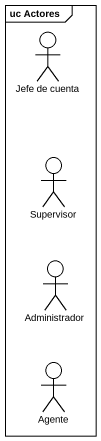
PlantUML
@startuml
mainframe uc Actores
actor "Jefe de cuenta" as Jefe_de_cuenta
actor Supervisor
actor Administrador
actor Agente
@enduml
